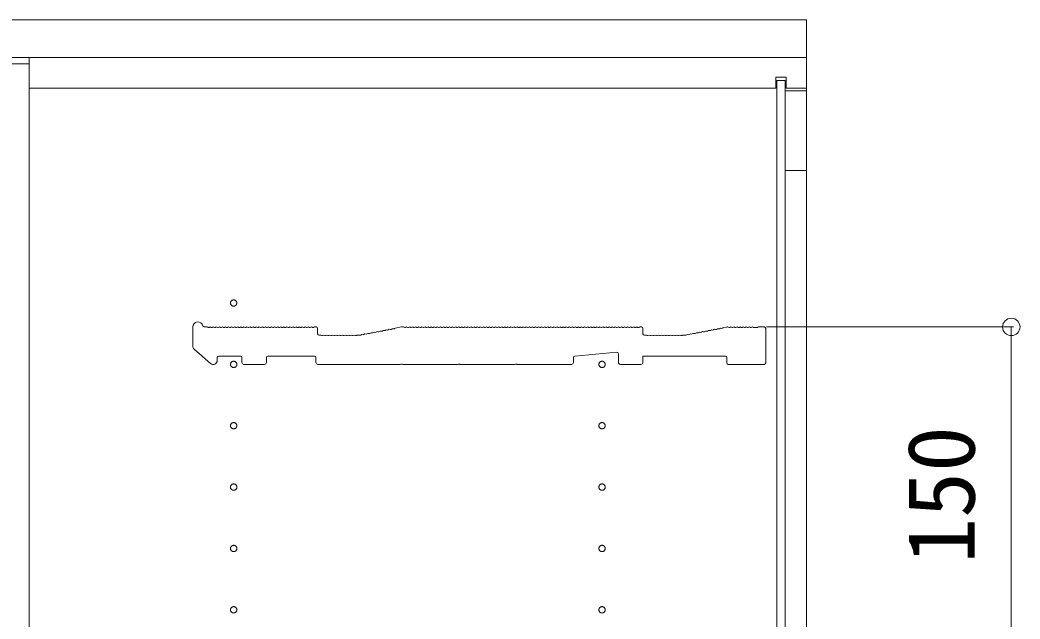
# Model space of a CAD drawing. Units: millimetres, scale not verified. Extents: x -2772 to 2772, y -4480 to 4487.
# Drawn here: x -2053 to -1564.3, y -2209.3 to -1916.4 of the extents above; entities that cross this region are included whole.
import ezdxf
from ezdxf.enums import TextEntityAlignment as Align

# ---------------------------------------------------------------- set-up
doc = ezdxf.new("R2010")
doc.units = ezdxf.units.MM
doc.header["$LTSCALE"] = 15
doc.linetypes.add('CHAIN2', pattern=[12, 9, -1, 1, -1])
for name, color, linetype, lineweight in [('0-2_YKK_ZWAK', 2, 'CHAIN2', 9), ('0-5_YKK_13', 7, 'Continuous', 9), ('0-6_YKK_D', 6, 'Continuous', 9)]:
    doc.layers.add(name, color=color, linetype=linetype, lineweight=lineweight)
doc.styles.add('ＭＳ ゴシック', font='')
doc.styles.get('ＭＳ ゴシック').set_extended_font_data('MS Gothic')

msp = doc.modelspace()

# ---------------------------------------------------------------- linework, layer by layer
at = {"layer": '0-2_YKK_ZWAK', "linetype": 'Continuous'}
for p, q in [((-1683.58, -1949.82), (-1683.58, -1944.32)), ((-1678.58, -1944.32), (-1683.58, -1944.32)), ((-1678.58, -1949.82), (-1678.58, -1944.32)), ((-1683.58, -1949.82), (-2048.58, -1949.82)), ((-1668.58, -1949.82), (-1678.58, -1949.82)), ((-1668.58, -1990.07), (-1668.58, -2659.57))]:
    msp.add_line(p, q, dxfattribs=at)
for points in [[(-2073.58, -1934.82), (-1668.58, -1934.82), (-1668.58, -1916.42), (-2073.58, -1916.42)], [(-2048.58, -2714.82), (-1668.58, -2714.82), (-1668.58, -1934.82), (-2048.58, -1934.82)], [(-2066.58, -2711.82), (-2048.58, -2711.82), (-2048.58, -1937.82), (-2066.58, -1937.82)], [(-1683.08, -2703.57), (-1679.08, -2703.57), (-1679.08, -1946.07), (-1683.08, -1946.07)], [(-1679.08, -1990.07), (-1668.58, -1990.07), (-1668.58, -1951.07), (-1679.08, -1951.07)]]:
    msp.add_lwpolyline(points, close=True, dxfattribs=at)
at = {"layer": '0-2_YKK_ZWAK'}
for centre in [(-1948.58, -2054.82), (-1948.58, -2084.82), (-1768.58, -2084.82), (-1948.58, -2114.82), (-1768.58, -2114.82), (-1948.58, -2144.82), (-1768.58, -2144.82), (-1948.58, -2174.82), (-1768.58, -2174.82), (-1948.58, -2204.82), (-1768.58, -2204.82)]:
    msp.add_circle(centre, 1.55, dxfattribs=at)
at = {"layer": '0-5_YKK_13'}
for p, q in [((-1968.58, -2075.91), (-1968.58, -2066.52)), ((-1962.96, -2066.52), (-1961.58, -2066.52)), ((-1961.02, -2066.73), (-1960.64, -2066.73)), ((-1959.52, -2066.73), (-1959.14, -2066.73)), ((-1958.02, -2066.73), (-1957.64, -2066.73)), ((-1956.52, -2066.73), (-1956.14, -2066.73)), ((-1955.02, -2066.73), (-1954.64, -2066.73)), ((-1953.52, -2066.73), (-1953.14, -2066.73)), ((-1952.02, -2066.73), (-1951.64, -2066.73)), ((-1950.52, -2066.73), (-1950.14, -2066.73)), ((-1949.02, -2066.73), (-1948.64, -2066.73)), ((-1947.52, -2066.73), (-1947.14, -2066.73)), ((-1946.02, -2066.73), (-1945.64, -2066.73)), ((-1944.52, -2066.73), (-1944.14, -2066.73)), ((-1943.02, -2066.73), (-1942.64, -2066.73)), ((-1941.52, -2066.73), (-1941.14, -2066.73)), ((-1940.02, -2066.73), (-1939.64, -2066.73)), ((-1938.52, -2066.73), (-1938.14, -2066.73)), ((-1937.02, -2066.73), (-1936.64, -2066.73)), ((-1935.52, -2066.73), (-1935.14, -2066.73)), ((-1934.02, -2066.73), (-1933.64, -2066.73)), ((-1932.52, -2066.73), (-1932.14, -2066.73)), ((-1931.02, -2066.73), (-1930.64, -2066.73)), ((-1929.52, -2066.73), (-1929.14, -2066.73)), ((-1928.02, -2066.73), (-1927.64, -2066.73)), ((-1926.52, -2066.73), (-1926.14, -2066.73)), ((-1925.02, -2066.73), (-1924.64, -2066.73)), ((-1923.52, -2066.73), (-1923.14, -2066.73)), ((-1922.02, -2066.73), (-1921.64, -2066.73)), ((-1920.52, -2066.73), (-1920.14, -2066.73)), ((-1919.02, -2066.73), (-1918.64, -2066.73)), ((-1917.52, -2066.73), (-1917.14, -2066.73)), ((-1916.02, -2066.73), (-1915.64, -2066.73)), ((-1914.52, -2066.73), (-1914.14, -2066.73)), ((-1913.02, -2066.73), (-1912.64, -2066.73)), ((-1911.52, -2066.73), (-1911.14, -2066.73)), ((-1910.02, -2066.73), (-1909.64, -2066.73)), ((-1909.08, -2066.52), (-1908.28, -2066.52)), ((-1865.02, -2066.73), (-1864.64, -2066.73)), ((-1863.52, -2066.73), (-1863.14, -2066.73)), ((-1862.02, -2066.73), (-1861.64, -2066.73)), ((-1860.52, -2066.73), (-1860.14, -2066.73)), ((-1859.02, -2066.73), (-1858.64, -2066.73)), ((-1857.52, -2066.73), (-1857.14, -2066.73)), ((-1856.02, -2066.73), (-1855.64, -2066.73)), ((-1854.52, -2066.73), (-1854.14, -2066.73)), ((-1853.02, -2066.73), (-1852.64, -2066.73)), ((-1851.52, -2066.73), (-1851.14, -2066.73)), ((-1850.02, -2066.73), (-1849.64, -2066.73)), ((-1848.52, -2066.73), (-1848.14, -2066.73)), ((-1847.02, -2066.73), (-1846.64, -2066.73)), ((-1845.52, -2066.73), (-1845.14, -2066.73)), ((-1844.02, -2066.73), (-1843.64, -2066.73)), ((-1842.52, -2066.73), (-1842.14, -2066.73)), ((-1841.02, -2066.73), (-1840.64, -2066.73)), ((-1839.52, -2066.73), (-1839.14, -2066.73)), ((-1838.02, -2066.73), (-1837.64, -2066.73)), ((-1836.52, -2066.73), (-1836.14, -2066.73)), ((-1835.02, -2066.73), (-1834.64, -2066.73)), ((-1833.52, -2066.73), (-1833.14, -2066.73)), ((-1832.02, -2066.73), (-1831.64, -2066.73)), ((-1830.52, -2066.73), (-1830.14, -2066.73)), ((-1829.02, -2066.73), (-1828.64, -2066.73)), ((-1827.52, -2066.73), (-1827.14, -2066.73)), ((-1826.02, -2066.73), (-1825.64, -2066.73)), ((-1824.52, -2066.73), (-1824.14, -2066.73)), ((-1823.02, -2066.73), (-1822.64, -2066.73)), ((-1821.52, -2066.73), (-1821.14, -2066.73)), ((-1820.02, -2066.73), (-1819.64, -2066.73)), ((-1818.52, -2066.73), (-1818.14, -2066.73)), ((-1817.02, -2066.73), (-1816.64, -2066.73)), ((-1815.52, -2066.73), (-1815.14, -2066.73)), ((-1814.02, -2066.73), (-1813.64, -2066.73)), ((-1812.52, -2066.73), (-1812.14, -2066.73)), ((-1811.02, -2066.73), (-1810.64, -2066.73)), ((-1809.52, -2066.73), (-1809.14, -2066.73)), ((-1808.02, -2066.73), (-1807.64, -2066.73)), ((-1806.52, -2066.73), (-1806.14, -2066.73)), ((-1805.02, -2066.73), (-1804.64, -2066.73)), ((-1803.52, -2066.73), (-1803.14, -2066.73)), ((-1802.02, -2066.73), (-1801.64, -2066.73)), ((-1800.52, -2066.73), (-1800.14, -2066.73)), ((-1799.02, -2066.73), (-1798.64, -2066.73)), ((-1797.52, -2066.73), (-1797.14, -2066.73)), ((-1796.02, -2066.73), (-1795.64, -2066.73)), ((-1794.52, -2066.73), (-1794.14, -2066.73)), ((-1793.02, -2066.73), (-1792.64, -2066.73)), ((-1791.52, -2066.73), (-1791.14, -2066.73)), ((-1790.02, -2066.73), (-1789.64, -2066.73)), ((-1788.52, -2066.73), (-1788.14, -2066.73)), ((-1787.02, -2066.73), (-1786.64, -2066.73)), ((-1785.52, -2066.73), (-1785.14, -2066.73)), ((-1784.02, -2066.73), (-1783.64, -2066.73)), ((-1782.52, -2066.73), (-1782.14, -2066.73)), ((-1781.02, -2066.73), (-1780.64, -2066.73)), ((-1779.52, -2066.73), (-1779.14, -2066.73)), ((-1778.02, -2066.73), (-1777.64, -2066.73)), ((-1776.52, -2066.73), (-1776.14, -2066.73)), ((-1775.02, -2066.73), (-1774.64, -2066.73)), ((-1773.52, -2066.73), (-1773.14, -2066.73)), ((-1772.02, -2066.73), (-1771.64, -2066.73)), ((-1770.52, -2066.73), (-1770.14, -2066.73)), ((-1769.02, -2066.73), (-1768.64, -2066.73)), ((-1767.52, -2066.73), (-1767.14, -2066.73)), ((-1766.02, -2066.73), (-1765.64, -2066.73)), ((-1764.52, -2066.73), (-1764.14, -2066.73)), ((-1763.02, -2066.73), (-1762.64, -2066.73)), ((-1761.52, -2066.73), (-1761.14, -2066.73)), ((-1760.02, -2066.73), (-1759.64, -2066.73)), ((-1758.52, -2066.73), (-1758.14, -2066.73)), ((-1757.02, -2066.73), (-1756.64, -2066.73)), ((-1755.52, -2066.73), (-1755.14, -2066.73)), ((-1754.02, -2066.73), (-1753.64, -2066.73)), ((-1752.52, -2066.73), (-1752.14, -2066.73)), ((-1751.02, -2066.73), (-1750.64, -2066.73)), ((-1750.08, -2066.52), (-1749.28, -2066.52)), ((-1709.22, -2066.84), (-1707.64, -2066.54)), ((-1707.51, -2066.52), (-1707.08, -2066.52)), ((-1706.52, -2066.73), (-1706.14, -2066.73)), ((-1705.02, -2066.73), (-1704.64, -2066.73)), ((-1703.52, -2066.73), (-1703.14, -2066.73)), ((-1702.02, -2066.73), (-1701.64, -2066.73)), ((-1700.52, -2066.73), (-1700.14, -2066.73)), ((-1699.02, -2066.73), (-1698.64, -2066.73)), ((-1697.52, -2066.73), (-1697.14, -2066.73)), ((-1696.02, -2066.73), (-1695.64, -2066.73)), ((-1692.08, -2066.52), (-1689.28, -2066.52)), ((-1907.58, -2067.22), (-1907.58, -2069.82)), ((-1906.88, -2070.52), (-1906.08, -2070.52)), ((-1905.52, -2070.73), (-1905.14, -2070.73)), ((-1904.02, -2070.73), (-1903.64, -2070.73)), ((-1902.52, -2070.73), (-1902.14, -2070.73)), ((-1901.02, -2070.73), (-1900.64, -2070.73)), ((-1899.52, -2070.73), (-1899.14, -2070.73)), ((-1898.02, -2070.73), (-1897.64, -2070.73)), ((-1896.52, -2070.73), (-1896.14, -2070.73)), ((-1895.02, -2070.73), (-1894.64, -2070.73)), ((-1893.52, -2070.73), (-1893.14, -2070.73)), ((-1892.02, -2070.73), (-1891.64, -2070.73)), ((-1890.52, -2070.73), (-1890.14, -2070.73)), ((-1889.02, -2070.73), (-1888.64, -2070.73)), ((-1888.08, -2070.52), (-1887.64, -2070.52)), ((-1887.64, -2070.52), (-1888.08, -2070.52)), ((-1886.78, -2070.58), (-1886.41, -2070.51)), ((-1885.31, -2070.3), (-1884.94, -2070.23)), ((-1883.84, -2070.02), (-1883.46, -2069.94)), ((-1882.36, -2069.74), (-1881.99, -2069.66)), ((-1880.89, -2069.45), (-1880.52, -2069.38)), ((-1879.42, -2069.17), (-1879.04, -2069.1)), ((-1877.94, -2068.89), (-1877.57, -2068.82)), ((-1876.47, -2068.61), (-1876.09, -2068.54)), ((-1875, -2068.33), (-1874.62, -2068.26)), ((-1873.52, -2068.05), (-1873.15, -2067.98)), ((-1872.05, -2067.77), (-1871.67, -2067.7)), ((-1870.58, -2067.49), (-1870.2, -2067.42)), ((-1748.58, -2067.22), (-1748.58, -2069.82)), ((-1747.88, -2070.52), (-1747.08, -2070.52)), ((-1746.52, -2070.73), (-1746.14, -2070.73)), ((-1745.02, -2070.73), (-1744.64, -2070.73)), ((-1743.52, -2070.73), (-1743.14, -2070.73)), ((-1742.02, -2070.73), (-1741.64, -2070.73)), ((-1740.52, -2070.73), (-1740.14, -2070.73)), ((-1739.02, -2070.73), (-1738.64, -2070.73)), ((-1737.52, -2070.73), (-1737.14, -2070.73)), ((-1736.02, -2070.73), (-1735.64, -2070.73)), ((-1734.52, -2070.73), (-1734.14, -2070.73)), ((-1733.02, -2070.73), (-1732.64, -2070.73)), ((-1731.52, -2070.73), (-1731.14, -2070.73)), ((-1730.02, -2070.73), (-1729.64, -2070.73)), ((-1729.08, -2070.52), (-1728.64, -2070.52)), ((-1728.51, -2070.51), (-1728.37, -2070.49)), ((-1727.78, -2070.58), (-1727.41, -2070.51)), ((-1726.31, -2070.3), (-1725.94, -2070.23)), ((-1724.84, -2070.02), (-1724.46, -2069.94)), ((-1723.36, -2069.74), (-1722.99, -2069.66)), ((-1721.89, -2069.45), (-1721.52, -2069.38)), ((-1720.42, -2069.17), (-1720.04, -2069.1)), ((-1718.94, -2068.89), (-1718.57, -2068.82)), ((-1717.47, -2068.61), (-1717.09, -2068.54)), ((-1716, -2068.33), (-1715.62, -2068.26)), ((-1714.52, -2068.05), (-1714.15, -2067.98)), ((-1713.05, -2067.77), (-1712.67, -2067.7)), ((-1711.58, -2067.49), (-1711.2, -2067.42)), ((-1710.1, -2067.21), (-1709.73, -2067.14)), ((-1688.58, -2067.22), (-1688.58, -2084.12)), ((-1959.89, -2084.34), (-1967.89, -2077.42)), ((-1956.58, -2081.52), (-1956.58, -2082.82)), ((-1945.28, -2080.82), (-1955.88, -2080.82)), ((-1944.58, -2083.82), (-1944.58, -2081.52)), ((-1932.58, -2081.52), (-1932.58, -2083.82)), ((-1909.08, -2080.82), (-1931.88, -2080.82)), ((-1908.38, -2083.82), (-1908.38, -2081.52)), ((-1782.58, -2081.46), (-1782.58, -2083.82)), ((-1761.34, -2078.89), (-1781.94, -2080.77)), ((-1760.58, -2083.82), (-1760.58, -2079.59)), ((-1707.58, -2084.12), (-1707.58, -2081.52)), ((-1933.58, -2084.82), (-1943.58, -2084.82)), ((-1749.58, -2084.82), (-1759.58, -2084.82)), ((-1689.28, -2084.82), (-1706.88, -2084.82))]:
    msp.add_line(p, q, dxfattribs=at)
for points in [[(-1869.69, -2067.12), (-1866.58, -2066.52), (-1865.58, -2066.52)], [(-1694.52, -2066.73), (-1694.33, -2066.79), (-1692.83, -2066.79), (-1692.64, -2066.73)], [(-1887.37, -2070.49), (-1887.51, -2070.51), (-1887.37, -2070.49)], [(-1708.28, -2080.82), (-1748.58, -2080.82), (-1748.58, -2083.82)], [(-1783.58, -2084.82), (-1810, -2084.82), (-1810.25, -2084.7), (-1810.91, -2084.7), (-1811.15, -2084.82), (-1838, -2084.82), (-1838.25, -2084.7), (-1838.91, -2084.7), (-1839.15, -2084.82), (-1866, -2084.82), (-1866.25, -2084.7), (-1866.91, -2084.7), (-1867.15, -2084.82), (-1907.38, -2084.82)]]:
    msp.add_lwpolyline(points, dxfattribs=at)
for centre, radius, start, end in [((-1966.08, -2066.52), 2.5, 12.6356, 180), ((-1962.96, -2065.82), 0.7, 192.6356, 270), ((-1961.58, -2067.4), 0.88, 50.536, 90), ((-1960.08, -2067.4), 0.88, 50.536, 129.464), ((-1958.58, -2067.4), 0.88, 50.536, 129.464), ((-1957.08, -2067.4), 0.88, 50.536, 129.464), ((-1955.58, -2067.4), 0.88, 50.536, 129.464), ((-1954.08, -2067.4), 0.88, 50.536, 129.464), ((-1952.58, -2067.4), 0.88, 50.536, 129.464), ((-1951.08, -2067.4), 0.88, 50.536, 129.464), ((-1949.58, -2067.4), 0.88, 50.536, 129.464), ((-1948.08, -2067.4), 0.88, 50.536, 129.464), ((-1946.58, -2067.4), 0.88, 50.536, 129.464), ((-1945.08, -2067.4), 0.88, 50.536, 129.464), ((-1943.58, -2067.4), 0.88, 50.536, 129.464), ((-1942.08, -2067.4), 0.88, 50.536, 129.464), ((-1940.58, -2067.4), 0.88, 50.536, 129.464), ((-1939.08, -2067.4), 0.88, 50.536, 129.464), ((-1937.58, -2067.4), 0.88, 50.536, 129.464), ((-1936.08, -2067.4), 0.88, 50.536, 129.464), ((-1934.58, -2067.4), 0.88, 50.536, 129.464), ((-1933.08, -2067.4), 0.88, 50.536, 129.464), ((-1931.58, -2067.4), 0.88, 50.536, 129.464), ((-1930.08, -2067.4), 0.88, 50.536, 129.464), ((-1928.58, -2067.4), 0.88, 50.536, 129.464), ((-1927.08, -2067.4), 0.88, 50.536, 129.464), ((-1925.58, -2067.4), 0.88, 50.536, 129.464), ((-1924.08, -2067.4), 0.88, 50.536, 129.464), ((-1922.58, -2067.4), 0.88, 50.536, 129.464), ((-1921.08, -2067.4), 0.88, 50.536, 129.464), ((-1919.58, -2067.4), 0.88, 50.536, 129.464), ((-1918.08, -2067.4), 0.88, 50.536, 129.464), ((-1916.58, -2067.4), 0.88, 50.536, 129.464), ((-1915.08, -2067.4), 0.88, 50.536, 129.464), ((-1913.58, -2067.4), 0.88, 50.536, 129.464), ((-1912.08, -2067.4), 0.88, 50.536, 129.464), ((-1910.58, -2067.4), 0.88, 50.536, 129.464), ((-1909.08, -2067.4), 0.88, 90, 129.464), ((-1908.28, -2067.22), 0.7, 0, 90), ((-1865.58, -2067.4), 0.88, 50.536, 90), ((-1864.08, -2067.4), 0.88, 50.536, 129.464), ((-1862.58, -2067.4), 0.88, 50.536, 129.464), ((-1861.08, -2067.4), 0.88, 50.536, 129.464), ((-1859.58, -2067.4), 0.88, 50.536, 129.464), ((-1858.08, -2067.4), 0.88, 50.536, 129.464), ((-1856.58, -2067.4), 0.88, 50.536, 129.464), ((-1855.08, -2067.4), 0.88, 50.536, 129.464), ((-1853.58, -2067.4), 0.88, 50.536, 129.464), ((-1852.08, -2067.4), 0.88, 50.536, 129.464), ((-1850.58, -2067.4), 0.88, 50.536, 129.464), ((-1849.08, -2067.4), 0.88, 50.536, 129.464), ((-1847.58, -2067.4), 0.88, 50.536, 129.464), ((-1846.08, -2067.4), 0.88, 50.536, 129.464), ((-1844.58, -2067.4), 0.88, 50.536, 129.464), ((-1843.08, -2067.4), 0.88, 50.536, 129.464), ((-1841.58, -2067.4), 0.88, 50.536, 129.464), ((-1840.08, -2067.4), 0.88, 50.536, 129.464), ((-1838.58, -2067.4), 0.88, 50.536, 129.464), ((-1837.08, -2067.4), 0.88, 50.536, 129.464), ((-1835.58, -2067.4), 0.88, 50.536, 129.464), ((-1834.08, -2067.4), 0.88, 50.536, 129.464), ((-1832.58, -2067.4), 0.88, 50.536, 129.464), ((-1831.08, -2067.4), 0.88, 50.536, 129.464), ((-1829.58, -2067.4), 0.88, 50.536, 129.464), ((-1828.08, -2067.4), 0.88, 50.536, 129.464), ((-1826.58, -2067.4), 0.88, 50.536, 129.464), ((-1825.08, -2067.4), 0.88, 50.536, 129.464), ((-1823.58, -2067.4), 0.88, 50.536, 129.464), ((-1822.08, -2067.4), 0.88, 50.536, 129.464), ((-1820.58, -2067.4), 0.88, 50.536, 129.464), ((-1819.08, -2067.4), 0.88, 50.536, 129.464), ((-1817.58, -2067.4), 0.88, 50.536, 129.464), ((-1816.08, -2067.4), 0.88, 50.536, 129.464), ((-1814.58, -2067.4), 0.88, 50.536, 129.464), ((-1813.08, -2067.4), 0.88, 50.536, 129.464), ((-1811.58, -2067.4), 0.88, 50.536, 129.464), ((-1810.08, -2067.4), 0.88, 50.536, 129.464), ((-1808.58, -2067.4), 0.88, 50.536, 129.464), ((-1807.08, -2067.4), 0.88, 50.536, 129.464), ((-1805.58, -2067.4), 0.88, 50.536, 129.464), ((-1804.08, -2067.4), 0.88, 50.536, 129.464), ((-1802.58, -2067.4), 0.88, 50.536, 129.464), ((-1801.08, -2067.4), 0.88, 50.536, 129.464), ((-1799.58, -2067.4), 0.88, 50.536, 129.464), ((-1798.08, -2067.4), 0.88, 50.536, 129.464), ((-1796.58, -2067.4), 0.88, 50.536, 129.464), ((-1795.08, -2067.4), 0.88, 50.536, 129.464), ((-1793.58, -2067.4), 0.88, 50.536, 129.464), ((-1792.08, -2067.4), 0.88, 50.536, 129.464), ((-1790.58, -2067.4), 0.88, 50.536, 129.464), ((-1789.08, -2067.4), 0.88, 50.536, 129.464), ((-1787.58, -2067.4), 0.88, 50.536, 129.464), ((-1786.08, -2067.4), 0.88, 50.536, 129.464), ((-1784.58, -2067.4), 0.88, 50.536, 129.464), ((-1783.08, -2067.4), 0.88, 50.536, 129.464), ((-1781.58, -2067.4), 0.88, 50.536, 129.464), ((-1780.08, -2067.4), 0.88, 50.536, 129.464), ((-1778.58, -2067.4), 0.88, 50.536, 129.464), ((-1777.08, -2067.4), 0.88, 50.536, 129.464), ((-1775.58, -2067.4), 0.88, 50.536, 129.464), ((-1774.08, -2067.4), 0.88, 50.536, 129.464), ((-1772.58, -2067.4), 0.88, 50.536, 129.464), ((-1771.08, -2067.4), 0.88, 50.536, 129.464), ((-1769.58, -2067.4), 0.88, 50.536, 129.464), ((-1768.08, -2067.4), 0.88, 50.536, 129.464), ((-1766.58, -2067.4), 0.88, 50.536, 129.464), ((-1765.08, -2067.4), 0.88, 50.536, 129.464), ((-1763.58, -2067.4), 0.88, 50.536, 129.464), ((-1762.08, -2067.4), 0.88, 50.536, 129.464), ((-1760.58, -2067.4), 0.88, 50.536, 129.464), ((-1759.08, -2067.4), 0.88, 50.536, 129.464), ((-1757.58, -2067.4), 0.88, 50.536, 129.464), ((-1756.08, -2067.4), 0.88, 50.536, 129.464), ((-1754.58, -2067.4), 0.88, 50.536, 129.464), ((-1753.08, -2067.4), 0.88, 50.536, 129.464), ((-1751.58, -2067.4), 0.88, 50.536, 129.464), ((-1750.08, -2067.4), 0.88, 90, 129.464), ((-1749.28, -2067.22), 0.7, 0, 90), ((-1709.05, -2067.7), 0.88, 100.7843, 140.2483), ((-1707.51, -2067.22), 0.7, 90, 100.7843), ((-1707.08, -2067.4), 0.88, 50.536, 90), ((-1705.58, -2067.4), 0.88, 50.536, 129.464), ((-1704.08, -2067.4), 0.88, 50.536, 129.464), ((-1702.58, -2067.4), 0.88, 50.536, 129.464), ((-1701.08, -2067.4), 0.88, 50.536, 129.464), ((-1699.58, -2067.4), 0.88, 50.536, 129.464), ((-1698.08, -2067.4), 0.88, 50.536, 129.464), ((-1696.58, -2067.4), 0.88, 50.536, 129.464), ((-1695.08, -2067.4), 0.88, 50.4605, 129.464), ((-1692.08, -2067.4), 0.88, 90, 129.5394), ((-1689.28, -2067.22), 0.7, 0, 90), ((-1906.88, -2069.82), 0.7, 180, 270), ((-1906.08, -2071.4), 0.88, 50.536, 90), ((-1904.58, -2071.4), 0.88, 50.536, 129.464), ((-1903.08, -2071.4), 0.88, 50.536, 129.464), ((-1901.58, -2071.4), 0.88, 50.536, 129.464), ((-1900.08, -2071.4), 0.88, 50.536, 129.464), ((-1898.58, -2071.4), 0.88, 50.536, 129.464), ((-1897.08, -2071.4), 0.88, 50.536, 129.464), ((-1895.58, -2071.4), 0.88, 50.536, 129.464), ((-1894.08, -2071.4), 0.88, 50.536, 129.464), ((-1892.58, -2071.4), 0.88, 50.536, 129.464), ((-1891.08, -2071.4), 0.88, 50.536, 129.464), ((-1889.58, -2071.4), 0.88, 50.536, 129.464), ((-1888.08, -2071.4), 0.88, 90, 129.464), ((-1887.64, -2069.82), 0.7, 270, 280.7843), ((-1887.64, -2069.82), 0.7, 270, 280.7843), ((-1887.21, -2071.35), 0.88, 61.3203, 100.7843), ((-1885.73, -2071.07), 0.88, 61.3203, 140.2483), ((-1884.26, -2070.79), 0.88, 61.3203, 140.2483), ((-1882.79, -2070.51), 0.88, 61.3203, 140.2483), ((-1881.31, -2070.23), 0.88, 61.3203, 140.2483), ((-1879.84, -2069.95), 0.88, 61.3203, 140.2483), ((-1878.37, -2069.67), 0.88, 61.3203, 140.2483), ((-1876.89, -2069.38), 0.88, 61.3203, 140.2483), ((-1875.42, -2069.1), 0.88, 61.3203, 140.2483), ((-1873.94, -2068.82), 0.88, 61.3203, 140.2483), ((-1872.47, -2068.54), 0.88, 61.3203, 140.2483), ((-1871, -2068.26), 0.88, 61.3203, 140.2483), ((-1869.52, -2067.98), 0.88, 100.7843, 140.2483), ((-1747.88, -2069.82), 0.7, 180, 270), ((-1747.08, -2071.4), 0.88, 50.536, 90), ((-1745.58, -2071.4), 0.88, 50.536, 129.464), ((-1744.08, -2071.4), 0.88, 50.536, 129.464), ((-1742.58, -2071.4), 0.88, 50.536, 129.464), ((-1741.08, -2071.4), 0.88, 50.536, 129.464), ((-1739.58, -2071.4), 0.88, 50.536, 129.464), ((-1738.08, -2071.4), 0.88, 50.536, 129.464), ((-1736.58, -2071.4), 0.88, 50.536, 129.464), ((-1735.08, -2071.4), 0.88, 50.536, 129.464), ((-1733.58, -2071.4), 0.88, 50.536, 129.464), ((-1732.08, -2071.4), 0.88, 50.536, 129.464), ((-1730.58, -2071.4), 0.88, 50.536, 129.464), ((-1729.08, -2071.4), 0.88, 90, 129.464), ((-1728.64, -2069.82), 0.7, 270, 280.7843), ((-1728.21, -2071.35), 0.88, 61.3203, 100.7843), ((-1726.73, -2071.07), 0.88, 61.3203, 140.2483), ((-1725.26, -2070.79), 0.88, 61.3203, 140.2483), ((-1723.79, -2070.51), 0.88, 61.3203, 140.2483), ((-1722.31, -2070.23), 0.88, 61.3203, 140.2483), ((-1720.84, -2069.95), 0.88, 61.3203, 140.2483), ((-1719.37, -2069.67), 0.88, 61.3203, 140.2483), ((-1717.89, -2069.38), 0.88, 61.3203, 140.2483), ((-1716.42, -2069.1), 0.88, 61.3203, 140.2483), ((-1714.94, -2068.82), 0.88, 61.3203, 140.2483), ((-1713.47, -2068.54), 0.88, 61.3203, 140.2483), ((-1712, -2068.26), 0.88, 61.3203, 140.2483), ((-1710.52, -2067.98), 0.88, 61.3203, 140.2483), ((-1966.58, -2075.91), 2, 180, 229.1613), ((-1955.88, -2081.52), 0.7, 90, 180), ((-1945.28, -2081.52), 0.7, 0, 90), ((-1931.88, -2081.52), 0.7, 90, 180), ((-1909.08, -2081.52), 0.7, 0, 90), ((-1781.88, -2081.46), 0.7, 95.1944, 180), ((-1761.28, -2079.59), 0.7, 0, 95.1944), ((-1708.28, -2081.52), 0.7, 0, 90), ((-1958.58, -2082.82), 2, 229.1613, 0), ((-1943.58, -2083.82), 1, 180, 270), ((-1933.58, -2083.82), 1, 270, 0), ((-1907.38, -2083.82), 1, 180, 270), ((-1783.58, -2083.82), 1, 270, 0), ((-1759.58, -2083.82), 1, 180, 270), ((-1749.58, -2083.82), 1, 270, 0), ((-1706.88, -2084.12), 0.7, 180, 270), ((-1689.28, -2084.12), 0.7, 270, 0)]:
    msp.add_arc(centre, radius, start, end, dxfattribs=at)
at = {"layer": '0-6_YKK_D'}
for p, q in [((-1688.28, -2066.52), (-1567.58, -2066.52)), ((-1568.58, -2066.52), (-1568.58, -2216.52))]:
    msp.add_line(p, q, dxfattribs=at)
msp.add_circle((-1568.58, -2066.52), 4.25, dxfattribs=at)

# ---------------------------------------------------------------- texts
at = {"layer": '0-6_YKK_D', "style": 'ＭＳ ゴシック'}
msp.add_text('150', height=32.99, rotation=90, dxfattribs=at).set_placement((-1576.58, -2182.32), align=Align.BOTTOM_LEFT)

doc.saveas('drawing.dxf')
